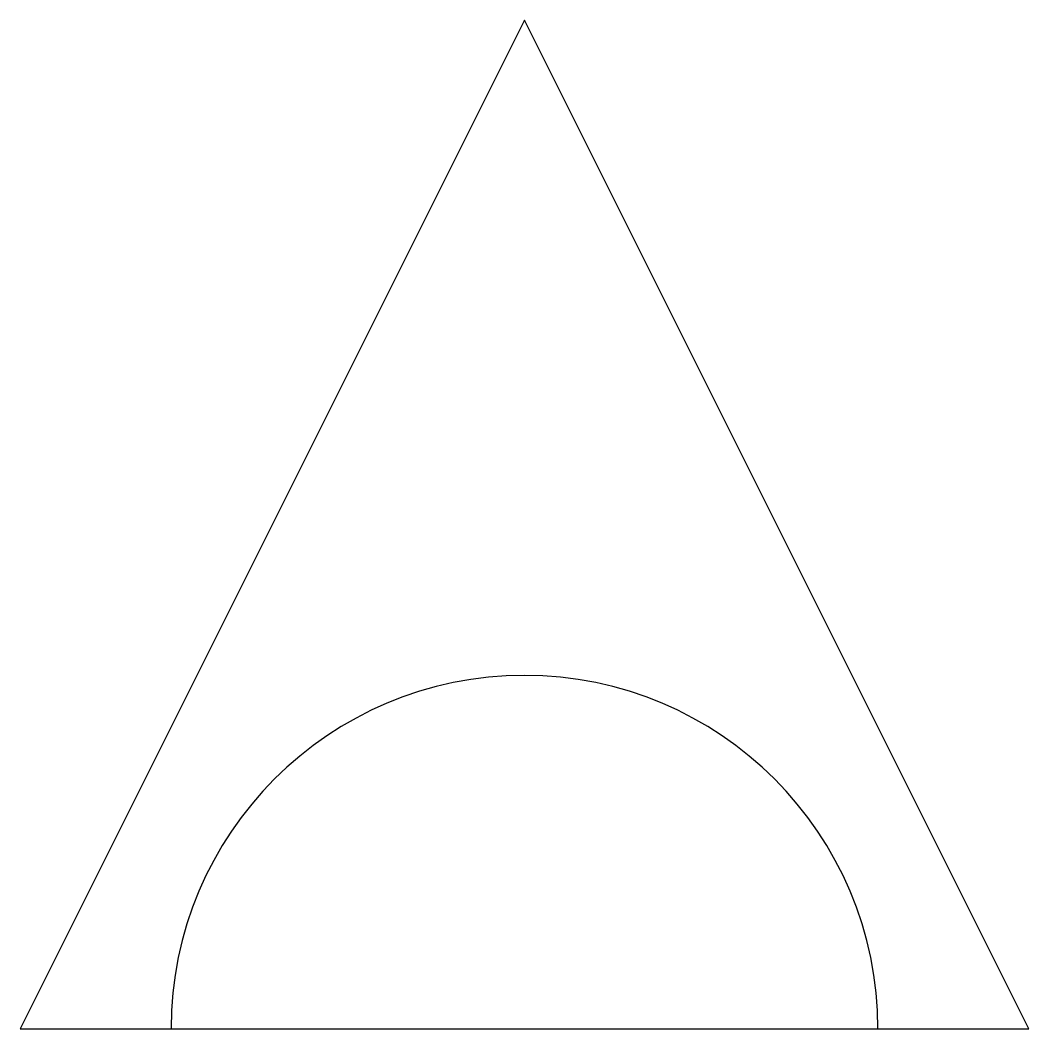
# Model space of a CAD drawing. Extents: x -0.75 to 0.75, y 0 to 1.5.
import ezdxf

# ---------------------------------------------------------------- set-up
doc = ezdxf.new("R2010")
doc.units = 0

msp = doc.modelspace()

# ---------------------------------------------------------------- linework, layer by layer
at = {"color": 0, "linetype": 'Continuous'}
msp.add_lwpolyline([(0.75, 0), (0, 1.5), (-0.75, 0)], close=True, dxfattribs=at)
msp.add_arc((0, 0), 0.5256, 0, 180, dxfattribs=at)

doc.saveas('drawing.dxf')
